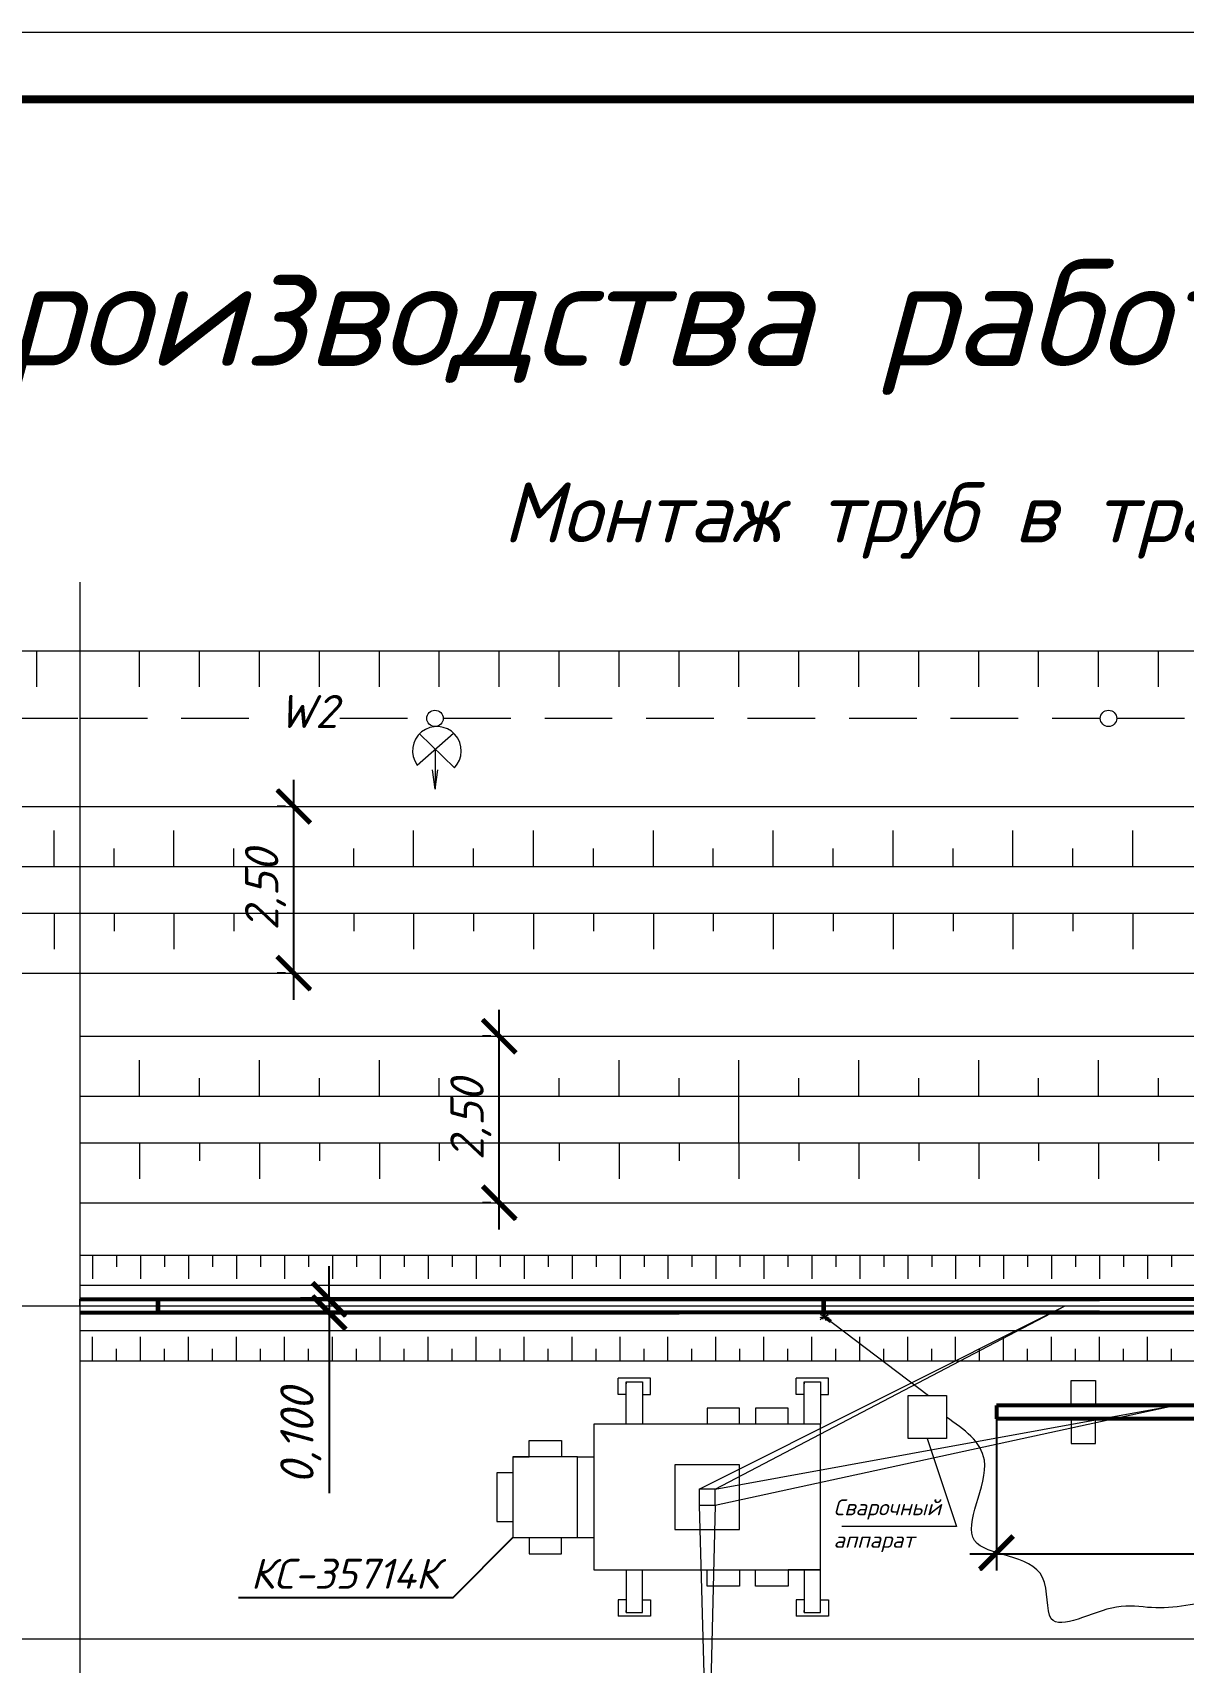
# Model space of a CAD drawing. Header units: millimetres. Extents: x 27137 to 30937, y -4667 to -569.
# Drawn here: x 28442.1 to 28528.5, y -691 to -568.7 of the extents above; entities that cross this region are included whole.
import ezdxf

# ---------------------------------------------------------------- set-up
doc = ezdxf.new("R2010")
doc.units = ezdxf.units.MM
doc.header["$LTSCALE"] = 0.4
doc.linetypes.add('осевая', pattern=[50.8, 31.75, -6.35, 6.35, -6.35])
doc.linetypes.add('штриховаяX2', pattern=[38.1, 25.4, -12.7])
doc.layers.add('здания', color=7, linetype='Continuous', lineweight=40)
doc.styles.add('Isocpeur', font='isocpeui.ttf', dxfattribs={"height": 2.5})
doc.styles.get("Standard").update_dxf_attribs({"font": 'isocpeui.ttf', "height": 2.5})
doc.dimstyles.new('06', dxfattribs={"dimtxt": 2.5, "dimasz": 2.5, "dimexe": 1.25, "dimexo": 0.625, "dimtad": 1, "dimdec": 0, "dimlfac": 200, "dimtxsty": 'Standard', "dimblk": 'OBLIQUE', "dimcen": 2.5, "dimdle": 2, "dimadec": 0, "dimazin": 0, "dimtfac": 1, "dimtdec": 0, "dimtmove": 0, "dimatfit": 3, "dimldrblk": 'OBLIQUE', "dimfxl": 1, "dimarcsym": 0})

# ---------------------------------------------------------------- blocks, each defined once
blk = doc.blocks.new('_Oblique')
at = {"color": 0, "linetype": 'ByBlock', "lineweight": -2}
blk.add_line((-0.5, -0.5), (0.5, 0.5), dxfattribs=at)
blk = doc.blocks.new('*D411')
at = {"color": 0, "lineweight": -2, "transparency": 16777216}
for p, q in [((28464.34, -663.79), (28464.34, -661.29)), ((28467.3, -663.79), (28463.09, -663.79)), ((28464.34, -663.79), (28464.34, -664.79)), ((28467.3, -664.79), (28463.09, -664.79)), ((28464.34, -664.79), (28464.34, -678.35))]:
    blk.add_line(p, q, dxfattribs=at)
at = {"layer": 'Defpoints', "color": 0, "transparency": 16777216}
for p in [(28467.93, -663.79), (28464.34, -664.79), (28467.93, -664.79)]:
    blk.add_point(p, dxfattribs=at)
at = {"color": 0, "lineweight": -2, "transparency": 16777216, "xscale": 2.5, "yscale": 2.5, "zscale": 2.5}
for p, rotation in [((28464.34, -663.79), 270), ((28464.34, -664.79), 90)]:
    blk.add_blockref('_Oblique', p, dxfattribs=dict(at, rotation=rotation))
at = {"color": 0, "lineweight": 15, "transparency": 16777216, "insert": (28462.21, -674.07), "char_height": 2.5, "attachment_point": 5, "rotation": 90, "style": 'Isocpeur'}
blk.add_mtext('0,100', dxfattribs=at)
blk = doc.blocks.new('*D442')
at = {"color": 0, "lineweight": -2, "transparency": 16777216}
for p, q in [((28514.45, -677.84), (28514.45, -684.15)), ((28574.45, -677.84), (28574.45, -684.15)), ((28512.45, -682.9), (28576.45, -682.9))]:
    blk.add_line(p, q, dxfattribs=at)
at = {"layer": 'Defpoints', "color": 0, "transparency": 16777216}
for p in [(28514.45, -677.22), (28574.45, -677.22), (28574.45, -682.9)]:
    blk.add_point(p, dxfattribs=at)
at = {"color": 0, "lineweight": -2, "transparency": 16777216, "xscale": 2.5, "yscale": 2.5, "zscale": 2.5, "rotation": 180}
blk.add_blockref('_Oblique', (28514.45, -682.9), dxfattribs=at)
at = {"color": 0, "lineweight": -2, "transparency": 16777216, "xscale": 2.5, "yscale": 2.5, "zscale": 2.5}
blk.add_blockref('_Oblique', (28574.45, -682.9), dxfattribs=at)
at = {"color": 0, "lineweight": 15, "transparency": 16777216, "insert": (28544.45, -680.77), "char_height": 2.5, "attachment_point": 5, "style": 'Isocpeur'}
blk.add_mtext('12,00', dxfattribs=at)
blk = doc.blocks.new('*D412')
at = {"color": 0, "lineweight": -2, "transparency": 16777216}
for p, q in [((28461.68, -641.29), (28461.68, -624.79)), ((28461.06, -626.79), (28460.43, -626.79)), ((28461.06, -639.29), (28460.43, -639.29))]:
    blk.add_line(p, q, dxfattribs=at)
at = {"layer": 'Defpoints', "color": 0, "transparency": 16777216}
for p in [(28461.68, -626.79), (28461.68, -626.79), (28461.68, -639.29)]:
    blk.add_point(p, dxfattribs=at)
at = {"color": 0, "lineweight": -2, "transparency": 16777216, "xscale": 2.5, "yscale": 2.5, "zscale": 2.5}
for p, rotation in [((28461.68, -626.79), 90), ((28461.68, -639.29), 270)]:
    blk.add_blockref('_Oblique', p, dxfattribs=dict(at, rotation=rotation))
at = {"color": 0, "lineweight": 15, "transparency": 16777216, "insert": (28459.56, -633.04), "char_height": 2.5, "attachment_point": 5, "rotation": 90, "style": 'Isocpeur'}
blk.add_mtext('2,50', dxfattribs=at)
blk = doc.blocks.new('*D416')
at = {"color": 0, "lineweight": -2, "transparency": 16777216}
for p, q in [((28477.11, -658.54), (28477.11, -642.04)), ((28476.48, -644.04), (28475.86, -644.04)), ((28476.48, -656.54), (28475.86, -656.54))]:
    blk.add_line(p, q, dxfattribs=at)
at = {"layer": 'Defpoints', "color": 0, "transparency": 16777216}
for p in [(28477.11, -644.04), (28477.11, -644.04), (28477.11, -656.54)]:
    blk.add_point(p, dxfattribs=at)
at = {"color": 0, "lineweight": -2, "transparency": 16777216, "xscale": 2.5, "yscale": 2.5, "zscale": 2.5}
for p, rotation in [((28477.11, -644.04), 90), ((28477.11, -656.54), 270)]:
    blk.add_blockref('_Oblique', p, dxfattribs=dict(at, rotation=rotation))
at = {"color": 0, "lineweight": 15, "transparency": 16777216, "insert": (28474.98, -650.29), "char_height": 2.5, "attachment_point": 5, "rotation": 90, "style": 'Isocpeur'}
blk.add_mtext('2,50', dxfattribs=at)
blk = doc.blocks.new('_ArchTick')
at = {"color": 0, "linetype": 'ByBlock', "const_width": 0.15}
blk.add_lwpolyline([(-0.5, -0.5), (0.5, 0.5)], dxfattribs=at)

msp = doc.modelspace()

# ---------------------------------------------------------------- linework, layer by layer
at = {"lineweight": 15, "ltscale": 0.5}
for p, q in [((28445.6084, -609.9277), (28445.6084, -701.2326)), ((28470.9457, -623.6736), (28473.6798, -621.2749)), ((28473.7371, -623.8812), (28471.1198, -621.3312)), ((28472.3024, -622.4833), (28472.3024, -625.4943)), ((28472.3024, -625.4943), (28472.1082, -624.0244)), ((28472.3024, -625.4943), (28472.4938, -624.028)), ((28209.5879, -626.7868), (28579.3213, -626.7868)), ((28182.6826, -631.2868), (28579.3213, -631.2868)), ((28182.6826, -634.7868), (28579.3213, -634.7868)), ((28328.5371, -639.2868), (28579.3213, -639.2868)), ((28445.6084, -644.0368), (28458.1514, -644.0368)), ((28445.6084, -644.0368), (28477.0137, -644.0368)), ((28477.0137, -644.0368), (28579.3213, -644.0368)), ((28445.6084, -648.5368), (28579.3213, -648.5368)), ((28495.1084, -652.0368), (28495.1084, -648.5368)), ((28445.6084, -652.0368), (28579.3213, -652.0368)), ((28445.6084, -656.5368), (28579.3213, -656.5368)), ((28445.6084, -656.5368), (28453.1931, -656.5368)), ((28445.6084, -656.5368), (28499.6084, -656.5368)), ((28445.6084, -660.4591), (28579.3213, -660.4591)), ((28445.6084, -662.7291), (28579.3213, -662.7291)), ((28445.6084, -664.2868), (28445.6084, -663.7868)), ((28445.6084, -663.7868), (28462.7565, -663.7868)), ((28445.6084, -664.0868), (28445.6084, -663.8868)), ((28445.6084, -664.2868), (28445.6084, -664.0868)), ((28445.6084, -664.2868), (28445.6084, -664.7868)), ((28501.1991, -664.9388), (28501.8607, -665.1726)), ((28501.2093, -665.3149), (28501.7386, -664.7863)), ((28501.21, -665.146), (28501.8402, -664.9508)), ((28501.362, -664.8371), (28501.6368, -665.3759)), ((28501.4054, -665.2656), (28501.553, -664.8154)), ((28501.4769, -665.0476), (28509.3284, -671.003)), ((28445.6084, -666.1291), (28579.3213, -666.1291)), ((28445.6084, -668.3991), (28579.3213, -668.3991)), ((28514.4493, -673.9628), (28514.4493, -674.9628)), ((28514.4493, -676.2166), (28514.4493, -677.2166)), ((28178.1826, -689.2868), (28713.0342, -689.2868))]:
    msp.add_line(p, q, dxfattribs=at)
at = {"lineweight": 15}
for p, q in [((28178.1826, -615.0909), (28713.0342, -615.0909)), ((28442.3955, -617.7909), (28442.3955, -615.0909)), ((28450.1084, -617.7909), (28450.1084, -615.0909)), ((28454.6084, -617.7909), (28454.6084, -615.0909)), ((28459.1084, -617.7909), (28459.1084, -615.0909)), ((28463.6084, -617.7909), (28463.6084, -615.0909)), ((28468.1084, -617.7909), (28468.1084, -615.0909)), ((28472.6084, -617.7909), (28472.6084, -615.0909)), ((28477.1084, -617.7909), (28477.1084, -615.0909)), ((28481.6084, -617.7909), (28481.6084, -615.0909)), ((28481.6084, -617.7909), (28481.6084, -615.0909)), ((28481.6084, -617.7909), (28481.6084, -615.0909)), ((28486.1084, -617.7909), (28486.1084, -615.0909)), ((28486.1084, -617.7909), (28486.1084, -615.0909)), ((28490.6084, -617.7909), (28490.6084, -615.0909)), ((28495.1084, -617.7909), (28495.1084, -615.0909)), ((28499.6084, -617.7909), (28499.6084, -615.0909)), ((28504.1084, -617.7909), (28504.1084, -615.0909)), ((28508.6084, -617.7909), (28508.6084, -615.0909)), ((28513.1084, -617.7909), (28513.1084, -615.0909)), ((28517.6084, -617.7909), (28517.6084, -615.0909)), ((28517.6084, -617.7909), (28517.6084, -615.0909)), ((28522.1084, -617.7909), (28522.1084, -615.0909)), ((28526.6084, -617.7909), (28526.6084, -615.0909)), ((28443.6826, -631.2868), (28443.6826, -628.5868)), ((28443.6826, -631.2868), (28443.6826, -628.5868)), ((28443.6826, -631.2868), (28443.6826, -628.5868)), ((28443.6826, -631.2868), (28443.6826, -628.5868)), ((28452.6826, -631.2868), (28452.6826, -628.5868)), ((28452.6826, -631.2868), (28452.6826, -628.5868)), ((28452.6826, -631.2868), (28452.6826, -628.5868)), ((28452.6826, -631.2868), (28452.6826, -628.5868)), ((28461.6826, -631.2868), (28461.6826, -628.5868)), ((28461.6826, -631.2868), (28461.6826, -628.5868)), ((28461.6826, -631.2868), (28461.6826, -628.5868)), ((28461.6826, -631.2868), (28461.6826, -628.5868)), ((28461.6826, -631.2868), (28461.6826, -628.5868)), ((28461.6826, -631.2868), (28461.6826, -628.5868)), ((28470.6826, -631.2868), (28470.6826, -628.5868)), ((28470.6826, -631.2868), (28470.6826, -628.5868)), ((28470.6826, -631.2868), (28470.6826, -628.5868)), ((28470.6826, -631.2868), (28470.6826, -628.5868)), ((28479.6826, -631.2868), (28479.6826, -628.5868)), ((28479.6826, -631.2868), (28479.6826, -628.5868)), ((28479.6826, -631.2868), (28479.6826, -628.5868)), ((28479.6826, -631.2868), (28479.6826, -628.5868)), ((28479.6826, -631.2868), (28479.6826, -628.5868)), ((28479.6826, -631.2868), (28479.6826, -628.5868)), ((28488.6826, -631.2868), (28488.6826, -628.5868)), ((28488.6826, -631.2868), (28488.6826, -628.5868)), ((28488.6826, -631.2868), (28488.6826, -628.5868)), ((28488.6826, -631.2868), (28488.6826, -628.5868)), ((28497.6826, -631.2868), (28497.6826, -628.5868)), ((28497.6826, -631.2868), (28497.6826, -628.5868)), ((28497.6826, -631.2868), (28497.6826, -628.5868)), ((28497.6826, -631.2868), (28497.6826, -628.5868)), ((28497.6826, -631.2868), (28497.6826, -628.5868)), ((28497.6826, -631.2868), (28497.6826, -628.5868)), ((28506.6826, -631.2868), (28506.6826, -628.5868)), ((28506.6826, -631.2868), (28506.6826, -628.5868)), ((28506.6826, -631.2868), (28506.6826, -628.5868)), ((28506.6826, -631.2868), (28506.6826, -628.5868)), ((28515.6826, -631.2868), (28515.6826, -628.5868)), ((28515.6826, -631.2868), (28515.6826, -628.5868)), ((28515.6826, -631.2868), (28515.6826, -628.5868)), ((28515.6826, -631.2868), (28515.6826, -628.5868)), ((28515.6826, -631.2868), (28515.6826, -628.5868)), ((28515.6826, -631.2868), (28515.6826, -628.5868)), ((28524.6826, -631.2868), (28524.6826, -628.5868)), ((28524.6826, -631.2868), (28524.6826, -628.5868)), ((28524.6826, -631.2868), (28524.6826, -628.5868)), ((28524.6826, -631.2868), (28524.6826, -628.5868)), ((28448.1826, -631.2868), (28448.1826, -629.9368)), ((28457.1826, -631.2868), (28457.1826, -629.9368)), ((28466.1826, -631.2868), (28466.1826, -629.9368)), ((28466.1826, -631.2868), (28466.1826, -629.9368)), ((28475.1826, -631.2868), (28475.1826, -629.9368)), ((28484.1826, -631.2868), (28484.1826, -629.9368)), ((28484.1826, -631.2868), (28484.1826, -629.9368)), ((28493.1826, -631.2868), (28493.1826, -629.9368)), ((28502.1826, -631.2868), (28502.1826, -629.9368)), ((28502.1826, -631.2868), (28502.1826, -629.9368)), ((28511.1826, -631.2868), (28511.1826, -629.9368)), ((28520.1826, -631.2868), (28520.1826, -629.9368)), ((28520.1826, -631.2868), (28520.1826, -629.9368)), ((28443.6826, -634.7868), (28443.6826, -637.4868)), ((28443.6826, -634.7868), (28443.6826, -637.4868)), ((28443.6826, -634.7868), (28443.6826, -637.4868)), ((28443.6826, -634.7868), (28443.6826, -637.4868)), ((28443.6826, -634.7868), (28443.6826, -637.4868)), ((28443.6826, -634.7868), (28443.6826, -637.4868)), ((28443.6826, -634.7868), (28443.6826, -637.4868)), ((28448.1826, -634.7868), (28448.1826, -636.1368)), ((28452.6826, -634.7868), (28452.6826, -637.4868)), ((28452.6826, -634.7868), (28452.6826, -637.4868)), ((28452.6826, -634.7868), (28452.6826, -637.4868)), ((28457.1826, -634.7868), (28457.1826, -636.1368)), ((28461.6826, -634.7868), (28461.6826, -637.4868)), ((28461.6826, -634.7868), (28461.6826, -637.4868)), ((28461.6826, -634.7868), (28461.6826, -637.4868)), ((28461.6826, -634.7868), (28461.6826, -637.4868)), ((28461.6826, -634.7868), (28461.6826, -637.4868)), ((28461.6826, -634.7868), (28461.6826, -637.4868)), ((28461.6826, -634.7868), (28461.6826, -637.4868)), ((28461.6826, -634.7868), (28461.6826, -637.4868)), ((28466.1826, -634.7868), (28466.1826, -636.1368)), ((28466.1826, -634.7868), (28466.1826, -636.1368)), ((28470.6826, -634.7868), (28470.6826, -637.4868)), ((28470.6826, -634.7868), (28470.6826, -637.4868)), ((28470.6826, -634.7868), (28470.6826, -637.4868)), ((28475.1826, -634.7868), (28475.1826, -636.1368)), ((28479.6826, -634.7868), (28479.6826, -637.4868)), ((28479.6826, -634.7868), (28479.6826, -637.4868)), ((28479.6826, -634.7868), (28479.6826, -637.4868)), ((28479.6826, -634.7868), (28479.6826, -637.4868)), ((28479.6826, -634.7868), (28479.6826, -637.4868)), ((28479.6826, -634.7868), (28479.6826, -637.4868)), ((28479.6826, -634.7868), (28479.6826, -637.4868)), ((28479.6826, -634.7868), (28479.6826, -637.4868)), ((28484.1826, -634.7868), (28484.1826, -636.1368)), ((28484.1826, -634.7868), (28484.1826, -636.1368)), ((28488.6826, -634.7868), (28488.6826, -637.4868)), ((28488.6826, -634.7868), (28488.6826, -637.4868)), ((28488.6826, -634.7868), (28488.6826, -637.4868)), ((28493.1826, -634.7868), (28493.1826, -636.1368)), ((28497.6826, -634.7868), (28497.6826, -637.4868)), ((28497.6826, -634.7868), (28497.6826, -637.4868)), ((28497.6826, -634.7868), (28497.6826, -637.4868)), ((28497.6826, -634.7868), (28497.6826, -637.4868)), ((28497.6826, -634.7868), (28497.6826, -637.4868)), ((28497.6826, -634.7868), (28497.6826, -637.4868)), ((28497.6826, -634.7868), (28497.6826, -637.4868)), ((28497.6826, -634.7868), (28497.6826, -637.4868)), ((28502.1826, -634.7868), (28502.1826, -636.1368)), ((28502.1826, -634.7868), (28502.1826, -636.1368)), ((28506.6826, -634.7868), (28506.6826, -637.4868)), ((28506.6826, -634.7868), (28506.6826, -637.4868)), ((28506.6826, -634.7868), (28506.6826, -637.4868)), ((28511.1826, -634.7868), (28511.1826, -636.1368)), ((28515.6826, -634.7868), (28515.6826, -637.4868)), ((28515.6826, -634.7868), (28515.6826, -637.4868)), ((28515.6826, -634.7868), (28515.6826, -637.4868)), ((28515.6826, -634.7868), (28515.6826, -637.4868)), ((28515.6826, -634.7868), (28515.6826, -637.4868)), ((28515.6826, -634.7868), (28515.6826, -637.4868)), ((28515.6826, -634.7868), (28515.6826, -637.4868)), ((28515.6826, -634.7868), (28515.6826, -637.4868)), ((28520.1826, -634.7868), (28520.1826, -636.1368)), ((28520.1826, -634.7868), (28520.1826, -636.1368)), ((28524.6826, -634.7868), (28524.6826, -637.4868)), ((28524.6826, -634.7868), (28524.6826, -637.4868)), ((28524.6826, -634.7868), (28524.6826, -637.4868)), ((28450.1084, -648.5368), (28450.1084, -645.8368)), ((28450.1084, -648.5368), (28450.1084, -645.8368)), ((28450.1084, -648.5368), (28450.1084, -645.8368)), ((28450.1084, -648.5368), (28450.1084, -645.8368)), ((28459.1084, -648.5368), (28459.1084, -645.8368)), ((28459.1084, -648.5368), (28459.1084, -645.8368)), ((28468.1084, -648.5368), (28468.1084, -645.8368)), ((28468.1084, -648.5368), (28468.1084, -645.8368)), ((28468.1084, -648.5368), (28468.1084, -645.8368)), ((28477.1084, -648.5368), (28477.1084, -645.8368)), ((28477.1084, -648.5368), (28477.1084, -645.8368)), ((28477.1084, -648.5368), (28477.1084, -645.8368)), ((28477.1084, -648.5368), (28477.1084, -645.8368)), ((28477.1084, -648.5368), (28477.1084, -645.8368)), ((28486.1084, -648.5368), (28486.1084, -645.8368)), ((28486.1084, -648.5368), (28486.1084, -645.8368)), ((28495.1084, -648.5368), (28495.1084, -645.8368)), ((28495.1084, -648.5368), (28495.1084, -645.8368)), ((28495.1084, -648.5368), (28495.1084, -645.8368)), ((28495.1084, -648.5368), (28495.1084, -645.8368)), ((28495.1084, -648.5368), (28495.1084, -645.8368)), ((28495.1084, -648.5368), (28495.1084, -645.8368)), ((28495.1084, -648.5368), (28495.1084, -645.8368)), ((28495.1084, -648.5368), (28495.1084, -645.8368)), ((28504.1084, -648.5368), (28504.1084, -645.8368)), ((28504.1084, -648.5368), (28504.1084, -645.8368)), ((28513.1084, -648.5368), (28513.1084, -645.8368)), ((28513.1084, -648.5368), (28513.1084, -645.8368)), ((28513.1084, -648.5368), (28513.1084, -645.8368)), ((28513.1084, -648.5368), (28513.1084, -645.8368)), ((28513.1084, -648.5368), (28513.1084, -645.8368)), ((28513.1084, -648.5368), (28513.1084, -645.8368)), ((28513.1084, -648.5368), (28513.1084, -645.8368)), ((28513.1084, -648.5368), (28513.1084, -645.8368)), ((28522.1084, -648.5368), (28522.1084, -645.8368)), ((28522.1084, -648.5368), (28522.1084, -645.8368)), ((28454.6084, -648.5368), (28454.6084, -647.1868)), ((28463.6084, -648.5368), (28463.6084, -647.1868)), ((28472.6084, -648.5368), (28472.6084, -647.1868)), ((28481.6084, -648.5368), (28481.6084, -647.1868)), ((28490.6084, -648.5368), (28490.6084, -647.1868)), ((28499.6084, -648.5368), (28499.6084, -647.1868)), ((28508.6084, -648.5368), (28508.6084, -647.1868)), ((28517.6084, -648.5368), (28517.6084, -647.1868)), ((28526.6084, -648.5368), (28526.6084, -647.1868)), ((28450.1084, -652.0368), (28450.1084, -653.9368)), ((28450.1084, -652.0368), (28450.1084, -654.7368)), ((28450.1084, -652.0368), (28450.1084, -654.7368)), ((28450.1084, -652.0368), (28450.1084, -654.7368)), ((28450.1084, -652.0368), (28450.1084, -654.7368)), ((28454.6084, -652.0368), (28454.6084, -653.3868)), ((28459.1084, -652.0368), (28459.1084, -654.7368)), ((28459.1084, -652.0368), (28459.1084, -654.7368)), ((28463.6084, -652.0368), (28463.6084, -653.3868)), ((28468.1084, -652.0368), (28468.1084, -654.7368)), ((28468.1084, -652.0368), (28468.1084, -654.7368)), ((28468.1084, -652.0368), (28468.1084, -654.7368)), ((28472.6084, -652.0368), (28472.6084, -653.3868)), ((28477.1084, -652.0368), (28477.1084, -654.7368)), ((28477.1084, -652.0368), (28477.1084, -654.7368)), ((28477.1084, -652.0368), (28477.1084, -654.7368)), ((28477.1084, -652.0368), (28477.1084, -654.7368)), ((28477.1084, -652.0368), (28477.1084, -654.7368)), ((28481.6084, -652.0368), (28481.6084, -653.3868)), ((28486.1084, -652.0368), (28486.1084, -654.7368)), ((28486.1084, -652.0368), (28486.1084, -654.7368)), ((28490.6084, -652.0368), (28490.6084, -653.3868)), ((28495.1084, -652.0368), (28495.1084, -654.7368)), ((28495.1084, -652.0368), (28495.1084, -654.7368)), ((28495.1084, -652.0368), (28495.1084, -654.7368)), ((28495.1084, -652.0368), (28495.1084, -654.7368)), ((28495.1084, -652.0368), (28495.1084, -654.7368)), ((28495.1084, -652.0368), (28495.1084, -654.7368)), ((28495.1084, -652.0368), (28495.1084, -654.7368)), ((28495.1084, -652.0368), (28495.1084, -654.7368)), ((28499.6084, -652.0368), (28499.6084, -653.3868)), ((28504.1084, -652.0368), (28504.1084, -654.7368)), ((28504.1084, -652.0368), (28504.1084, -654.7368)), ((28508.6084, -652.0368), (28508.6084, -653.3868)), ((28513.1084, -652.0368), (28513.1084, -654.7368)), ((28513.1084, -652.0368), (28513.1084, -654.7368)), ((28513.1084, -652.0368), (28513.1084, -654.7368)), ((28513.1084, -652.0368), (28513.1084, -654.7368)), ((28513.1084, -652.0368), (28513.1084, -654.7368)), ((28513.1084, -652.0368), (28513.1084, -654.7368)), ((28513.1084, -652.0368), (28513.1084, -654.7368)), ((28513.1084, -652.0368), (28513.1084, -654.7368)), ((28517.6084, -652.0368), (28517.6084, -653.3868)), ((28517.6084, -652.0368), (28517.6084, -653.3868)), ((28522.1084, -652.0368), (28522.1084, -654.7368)), ((28522.1084, -652.0368), (28522.1084, -654.7368)), ((28526.6084, -652.0368), (28526.6084, -653.3868)), ((28446.5781, -660.4591), (28446.5781, -662.2591)), ((28448.3781, -660.4591), (28448.3781, -661.3591)), ((28450.1781, -660.4591), (28450.1781, -662.2591)), ((28451.9781, -660.4591), (28451.9781, -661.3591)), ((28451.9781, -660.4591), (28451.9781, -661.3591)), ((28453.7781, -660.4591), (28453.7781, -662.2591)), ((28453.7781, -660.4591), (28453.7781, -662.2591)), ((28453.7781, -660.4591), (28453.7781, -662.2591)), ((28455.5781, -660.4591), (28455.5781, -661.3591)), ((28455.5781, -660.4591), (28455.5781, -661.3591)), ((28457.3781, -660.4591), (28457.3781, -662.2591)), ((28457.3781, -660.4591), (28457.3781, -662.2591)), ((28457.3781, -660.4591), (28457.3781, -662.2591)), ((28459.1781, -660.4591), (28459.1781, -661.3591)), ((28459.1781, -660.4591), (28459.1781, -661.3591)), ((28460.9781, -660.4591), (28460.9781, -662.2591)), ((28460.9781, -660.4591), (28460.9781, -662.2591)), ((28460.9781, -660.4591), (28460.9781, -662.2591)), ((28462.7781, -660.4591), (28462.7781, -661.3591)), ((28462.7781, -660.4591), (28462.7781, -661.3591)), ((28464.5781, -660.4591), (28464.5781, -662.2591)), ((28464.5781, -660.4591), (28464.5781, -662.2591)), ((28464.5781, -660.4591), (28464.5781, -662.2591)), ((28466.3781, -660.4591), (28466.3781, -661.3591)), ((28466.3781, -660.4591), (28466.3781, -661.3591)), ((28468.1781, -660.4591), (28468.1781, -662.2591)), ((28468.1781, -660.4591), (28468.1781, -662.2591)), ((28468.1781, -660.4591), (28468.1781, -662.2591)), ((28469.9781, -660.4591), (28469.9781, -661.3591)), ((28469.9781, -660.4591), (28469.9781, -661.3591)), ((28471.7781, -660.4591), (28471.7781, -662.2591)), ((28471.7781, -660.4591), (28471.7781, -662.2591)), ((28471.7781, -660.4591), (28471.7781, -662.2591)), ((28473.5781, -660.4591), (28473.5781, -661.3591)), ((28473.5781, -660.4591), (28473.5781, -661.3591)), ((28475.3781, -660.4591), (28475.3781, -662.2591)), ((28475.3781, -660.4591), (28475.3781, -662.2591)), ((28475.3781, -660.4591), (28475.3781, -662.2591)), ((28477.1781, -660.4591), (28477.1781, -661.3591)), ((28477.1781, -660.4591), (28477.1781, -661.3591)), ((28478.9781, -660.4591), (28478.9781, -662.2591)), ((28478.9781, -660.4591), (28478.9781, -662.2591)), ((28478.9781, -660.4591), (28478.9781, -662.2591)), ((28480.7781, -660.4591), (28480.7781, -661.3591)), ((28480.7781, -660.4591), (28480.7781, -661.3591)), ((28482.5781, -660.4591), (28482.5781, -662.2591)), ((28482.5781, -660.4591), (28482.5781, -662.2591)), ((28482.5781, -660.4591), (28482.5781, -662.2591)), ((28484.3781, -660.4591), (28484.3781, -661.3591)), ((28484.3781, -660.4591), (28484.3781, -661.3591)), ((28486.1781, -660.4591), (28486.1781, -662.2591)), ((28486.1781, -660.4591), (28486.1781, -662.2591)), ((28486.1781, -660.4591), (28486.1781, -662.2591)), ((28486.1781, -660.4591), (28486.1781, -662.2591)), ((28486.1781, -660.4591), (28486.1781, -662.2591)), ((28486.1781, -660.4591), (28486.1781, -662.2591)), ((28486.1781, -660.4591), (28486.1781, -662.2591)), ((28486.1781, -660.4591), (28486.1781, -662.2591)), ((28486.1781, -660.4591), (28486.1781, -662.2591)), ((28486.1781, -660.4591), (28486.1781, -662.2591)), ((28486.1781, -660.4591), (28486.1781, -662.2591)), ((28486.1781, -660.4591), (28486.1781, -662.2591)), ((28487.9781, -660.4591), (28487.9781, -661.3591)), ((28487.9781, -660.4591), (28487.9781, -661.3591)), ((28489.7781, -660.4591), (28489.7781, -662.2591)), ((28489.7781, -660.4591), (28489.7781, -662.2591)), ((28489.7781, -660.4591), (28489.7781, -662.2591)), ((28489.7781, -660.4591), (28489.7781, -662.2591)), ((28489.7781, -660.4591), (28489.7781, -662.2591)), ((28489.7781, -660.4591), (28489.7781, -662.2591)), ((28489.7781, -660.4591), (28489.7781, -662.2591)), ((28489.7781, -660.4591), (28489.7781, -662.2591)), ((28489.7781, -660.4591), (28489.7781, -662.2591)), ((28491.5781, -660.4591), (28491.5781, -661.3591)), ((28491.5781, -660.4591), (28491.5781, -661.3591)), ((28493.3781, -660.4591), (28493.3781, -662.2591)), ((28493.3781, -660.4591), (28493.3781, -662.2591)), ((28493.3781, -660.4591), (28493.3781, -662.2591)), ((28493.3781, -660.4591), (28493.3781, -662.2591)), ((28493.3781, -660.4591), (28493.3781, -662.2591)), ((28493.3781, -660.4591), (28493.3781, -662.2591)), ((28493.3781, -660.4591), (28493.3781, -662.2591)), ((28493.3781, -660.4591), (28493.3781, -662.2591)), ((28493.3781, -660.4591), (28493.3781, -662.2591)), ((28495.1781, -660.4591), (28495.1781, -661.3591)), ((28495.1781, -660.4591), (28495.1781, -661.3591)), ((28496.9781, -660.4591), (28496.9781, -662.2591)), ((28496.9781, -660.4591), (28496.9781, -662.2591)), ((28496.9781, -660.4591), (28496.9781, -662.2591)), ((28496.9781, -660.4591), (28496.9781, -662.2591)), ((28496.9781, -660.4591), (28496.9781, -662.2591)), ((28496.9781, -660.4591), (28496.9781, -662.2591)), ((28496.9781, -660.4591), (28496.9781, -662.2591)), ((28496.9781, -660.4591), (28496.9781, -662.2591)), ((28496.9781, -660.4591), (28496.9781, -662.2591)), ((28498.7781, -660.4591), (28498.7781, -661.3591)), ((28498.7781, -660.4591), (28498.7781, -661.3591)), ((28500.5781, -660.4591), (28500.5781, -662.2591)), ((28500.5781, -660.4591), (28500.5781, -662.2591)), ((28500.5781, -660.4591), (28500.5781, -662.2591)), ((28500.5781, -660.4591), (28500.5781, -662.2591)), ((28500.5781, -660.4591), (28500.5781, -662.2591)), ((28500.5781, -660.4591), (28500.5781, -662.2591)), ((28500.5781, -660.4591), (28500.5781, -662.2591)), ((28500.5781, -660.4591), (28500.5781, -662.2591)), ((28500.5781, -660.4591), (28500.5781, -662.2591)), ((28502.3781, -660.4591), (28502.3781, -661.3591)), ((28502.3781, -660.4591), (28502.3781, -661.3591)), ((28504.1781, -660.4591), (28504.1781, -662.2591)), ((28504.1781, -660.4591), (28504.1781, -662.2591)), ((28504.1781, -660.4591), (28504.1781, -662.2591)), ((28504.1781, -660.4591), (28504.1781, -662.2591)), ((28504.1781, -660.4591), (28504.1781, -662.2591)), ((28504.1781, -660.4591), (28504.1781, -662.2591)), ((28504.1781, -660.4591), (28504.1781, -662.2591)), ((28504.1781, -660.4591), (28504.1781, -662.2591)), ((28504.1781, -660.4591), (28504.1781, -662.2591)), ((28505.9781, -660.4591), (28505.9781, -661.3591)), ((28505.9781, -660.4591), (28505.9781, -661.3591)), ((28507.7781, -660.4591), (28507.7781, -662.2591)), ((28507.7781, -660.4591), (28507.7781, -662.2591)), ((28507.7781, -660.4591), (28507.7781, -662.2591)), ((28507.7781, -660.4591), (28507.7781, -662.2591)), ((28507.7781, -660.4591), (28507.7781, -662.2591)), ((28507.7781, -660.4591), (28507.7781, -662.2591)), ((28507.7781, -660.4591), (28507.7781, -662.2591)), ((28507.7781, -660.4591), (28507.7781, -662.2591)), ((28507.7781, -660.4591), (28507.7781, -662.2591)), ((28507.7781, -660.4591), (28507.7781, -662.2591)), ((28507.7781, -660.4591), (28507.7781, -662.2591)), ((28507.7781, -660.4591), (28507.7781, -662.2591)), ((28509.5781, -660.4591), (28509.5781, -661.3591)), ((28509.5781, -660.4591), (28509.5781, -661.3591)), ((28509.5781, -660.4591), (28509.5781, -661.3591)), ((28509.5781, -660.4591), (28509.5781, -661.3591)), ((28511.3781, -660.4591), (28511.3781, -662.2591)), ((28511.3781, -660.4591), (28511.3781, -662.2591)), ((28511.3781, -660.4591), (28511.3781, -662.2591)), ((28511.3781, -660.4591), (28511.3781, -662.2591)), ((28511.3781, -660.4591), (28511.3781, -662.2591)), ((28511.3781, -660.4591), (28511.3781, -662.2591)), ((28511.3781, -660.4591), (28511.3781, -662.2591)), ((28511.3781, -660.4591), (28511.3781, -662.2591)), ((28511.3781, -660.4591), (28511.3781, -662.2591)), ((28513.1781, -660.4591), (28513.1781, -661.3591)), ((28513.1781, -660.4591), (28513.1781, -661.3591)), ((28514.9781, -660.4591), (28514.9781, -662.2591)), ((28514.9781, -660.4591), (28514.9781, -662.2591)), ((28514.9781, -660.4591), (28514.9781, -662.2591)), ((28514.9781, -660.4591), (28514.9781, -662.2591)), ((28514.9781, -660.4591), (28514.9781, -662.2591)), ((28514.9781, -660.4591), (28514.9781, -662.2591)), ((28516.7781, -660.4591), (28516.7781, -661.3591)), ((28516.7781, -660.4591), (28516.7781, -661.3591)), ((28518.5781, -660.4591), (28518.5781, -662.2591)), ((28518.5781, -660.4591), (28518.5781, -662.2591)), ((28518.5781, -660.4591), (28518.5781, -662.2591)), ((28518.5781, -660.4591), (28518.5781, -662.2591)), ((28518.5781, -660.4591), (28518.5781, -662.2591)), ((28518.5781, -660.4591), (28518.5781, -662.2591)), ((28520.3781, -660.4591), (28520.3781, -661.3591)), ((28520.3781, -660.4591), (28520.3781, -661.3591)), ((28522.1781, -660.4591), (28522.1781, -662.2591)), ((28522.1781, -660.4591), (28522.1781, -662.2591)), ((28522.1781, -660.4591), (28522.1781, -662.2591)), ((28523.9781, -660.4591), (28523.9781, -661.3591)), ((28523.9781, -660.4591), (28523.9781, -661.3591)), ((28525.7781, -660.4591), (28525.7781, -662.2591)), ((28525.7781, -660.4591), (28525.7781, -662.2591)), ((28525.7781, -660.4591), (28525.7781, -662.2591)), ((28527.5781, -660.4591), (28527.5781, -661.3591)), ((28527.5781, -660.4591), (28527.5781, -661.3591)), ((28492.1077, -678.0341), (28519.5975, -664.2868)), ((28493.3229, -678.0341), (28519.5975, -664.2868)), ((28446.5781, -668.3991), (28446.5781, -666.5991)), ((28450.1781, -668.3991), (28450.1781, -666.5991)), ((28453.7781, -668.3991), (28453.7781, -666.5991)), ((28453.7781, -668.3991), (28453.7781, -666.5991)), ((28453.7781, -668.3991), (28453.7781, -666.5991)), ((28457.3781, -668.3991), (28457.3781, -666.5991)), ((28457.3781, -668.3991), (28457.3781, -666.5991)), ((28457.3781, -668.3991), (28457.3781, -666.5991)), ((28460.9781, -668.3991), (28460.9781, -666.5991)), ((28460.9781, -668.3991), (28460.9781, -666.5991)), ((28460.9781, -668.3991), (28460.9781, -666.5991)), ((28464.5781, -668.3991), (28464.5781, -666.5991)), ((28464.5781, -668.3991), (28464.5781, -666.5991)), ((28464.5781, -668.3991), (28464.5781, -666.5991)), ((28468.1781, -668.3991), (28468.1781, -666.5991)), ((28468.1781, -668.3991), (28468.1781, -666.5991)), ((28468.1781, -668.3991), (28468.1781, -666.5991)), ((28471.7781, -668.3991), (28471.7781, -666.5991)), ((28471.7781, -668.3991), (28471.7781, -666.5991)), ((28471.7781, -668.3991), (28471.7781, -666.5991)), ((28475.3781, -668.3991), (28475.3781, -666.5991)), ((28475.3781, -668.3991), (28475.3781, -666.5991)), ((28475.3781, -668.3991), (28475.3781, -666.5991)), ((28478.9781, -668.3991), (28478.9781, -666.5991)), ((28478.9781, -668.3991), (28478.9781, -666.5991)), ((28478.9781, -668.3991), (28478.9781, -666.5991)), ((28482.5781, -668.3991), (28482.5781, -666.5991)), ((28482.5781, -668.3991), (28482.5781, -666.5991)), ((28482.5781, -668.3991), (28482.5781, -666.5991)), ((28486.1781, -668.3991), (28486.1781, -666.5991)), ((28486.1781, -668.3991), (28486.1781, -666.5991)), ((28486.1781, -668.3991), (28486.1781, -666.5991)), ((28486.1781, -668.3991), (28486.1781, -666.5991)), ((28486.1781, -668.3991), (28486.1781, -666.5991)), ((28486.1781, -668.3991), (28486.1781, -666.5991)), ((28486.1781, -668.3991), (28486.1781, -666.5991)), ((28486.1781, -668.3991), (28486.1781, -666.5991)), ((28486.1781, -668.3991), (28486.1781, -666.5991)), ((28486.1781, -668.3991), (28486.1781, -666.5991)), ((28486.1781, -668.3991), (28486.1781, -666.5991)), ((28486.1781, -668.3991), (28486.1781, -666.5991)), ((28489.7781, -668.3991), (28489.7781, -666.5991)), ((28489.7781, -668.3991), (28489.7781, -666.5991)), ((28489.7781, -668.3991), (28489.7781, -666.5991)), ((28489.7781, -668.3991), (28489.7781, -666.5991)), ((28489.7781, -668.3991), (28489.7781, -666.5991)), ((28489.7781, -668.3991), (28489.7781, -666.5991)), ((28489.7781, -668.3991), (28489.7781, -666.5991)), ((28489.7781, -668.3991), (28489.7781, -666.5991)), ((28489.7781, -668.3991), (28489.7781, -666.5991)), ((28493.3781, -668.3991), (28493.3781, -666.5991)), ((28493.3781, -668.3991), (28493.3781, -666.5991)), ((28493.3781, -668.3991), (28493.3781, -666.5991)), ((28493.3781, -668.3991), (28493.3781, -666.5991)), ((28493.3781, -668.3991), (28493.3781, -666.5991)), ((28493.3781, -668.3991), (28493.3781, -666.5991)), ((28493.3781, -668.3991), (28493.3781, -666.5991)), ((28493.3781, -668.3991), (28493.3781, -666.5991)), ((28493.3781, -668.3991), (28493.3781, -666.5991)), ((28496.9781, -668.3991), (28496.9781, -666.5991)), ((28496.9781, -668.3991), (28496.9781, -666.5991)), ((28496.9781, -668.3991), (28496.9781, -666.5991)), ((28496.9781, -668.3991), (28496.9781, -666.5991)), ((28496.9781, -668.3991), (28496.9781, -666.5991)), ((28496.9781, -668.3991), (28496.9781, -666.5991)), ((28496.9781, -668.3991), (28496.9781, -666.5991)), ((28496.9781, -668.3991), (28496.9781, -666.5991)), ((28496.9781, -668.3991), (28496.9781, -666.5991)), ((28500.5781, -668.3991), (28500.5781, -666.5991)), ((28500.5781, -668.3991), (28500.5781, -666.5991)), ((28500.5781, -668.3991), (28500.5781, -666.5991)), ((28500.5781, -668.3991), (28500.5781, -666.5991)), ((28500.5781, -668.3991), (28500.5781, -666.5991)), ((28500.5781, -668.3991), (28500.5781, -666.5991)), ((28500.5781, -668.3991), (28500.5781, -666.5991)), ((28500.5781, -668.3991), (28500.5781, -666.5991)), ((28500.5781, -668.3991), (28500.5781, -666.5991)), ((28504.1781, -668.3991), (28504.1781, -666.5991)), ((28504.1781, -668.3991), (28504.1781, -666.5991)), ((28504.1781, -668.3991), (28504.1781, -666.5991)), ((28504.1781, -668.3991), (28504.1781, -666.5991)), ((28504.1781, -668.3991), (28504.1781, -666.5991)), ((28504.1781, -668.3991), (28504.1781, -666.5991)), ((28504.1781, -668.3991), (28504.1781, -666.5991)), ((28504.1781, -668.3991), (28504.1781, -666.5991)), ((28504.1781, -668.3991), (28504.1781, -666.5991)), ((28507.7781, -668.3991), (28507.7781, -666.5991)), ((28507.7781, -668.3991), (28507.7781, -666.5991)), ((28507.7781, -668.3991), (28507.7781, -666.5991)), ((28507.7781, -668.3991), (28507.7781, -666.5991)), ((28507.7781, -668.3991), (28507.7781, -666.5991)), ((28507.7781, -668.3991), (28507.7781, -666.5991)), ((28507.7781, -668.3991), (28507.7781, -666.5991)), ((28507.7781, -668.3991), (28507.7781, -666.5991)), ((28507.7781, -668.3991), (28507.7781, -666.5991)), ((28507.7781, -668.3991), (28507.7781, -666.5991)), ((28507.7781, -668.3991), (28507.7781, -666.5991)), ((28507.7781, -668.3991), (28507.7781, -666.5991)), ((28511.3781, -668.3991), (28511.3781, -666.5991)), ((28511.3781, -668.3991), (28511.3781, -666.5991)), ((28511.3781, -668.3991), (28511.3781, -666.5991)), ((28511.3781, -668.3991), (28511.3781, -666.5991)), ((28511.3781, -668.3991), (28511.3781, -666.5991)), ((28511.3781, -668.3991), (28511.3781, -666.5991)), ((28511.3781, -668.3991), (28511.3781, -666.5991)), ((28511.3781, -668.3991), (28511.3781, -666.5991)), ((28511.3781, -668.3991), (28511.3781, -666.5991)), ((28514.9781, -668.3991), (28514.9781, -666.5991)), ((28514.9781, -668.3991), (28514.9781, -666.5991)), ((28514.9781, -668.3991), (28514.9781, -666.5991)), ((28514.9781, -668.3991), (28514.9781, -666.5991)), ((28514.9781, -668.3991), (28514.9781, -666.5991)), ((28514.9781, -668.3991), (28514.9781, -666.5991)), ((28518.5781, -668.3991), (28518.5781, -666.5991)), ((28518.5781, -668.3991), (28518.5781, -666.5991)), ((28518.5781, -668.3991), (28518.5781, -666.5991)), ((28518.5781, -668.3991), (28518.5781, -666.5991)), ((28518.5781, -668.3991), (28518.5781, -666.5991)), ((28518.5781, -668.3991), (28518.5781, -666.5991)), ((28522.1781, -668.3991), (28522.1781, -666.5991)), ((28522.1781, -668.3991), (28522.1781, -666.5991)), ((28522.1781, -668.3991), (28522.1781, -666.5991)), ((28525.7781, -668.3991), (28525.7781, -666.5991)), ((28525.7781, -668.3991), (28525.7781, -666.5991)), ((28525.7781, -668.3991), (28525.7781, -666.5991)), ((28448.3781, -668.3991), (28448.3781, -667.4991)), ((28451.9781, -668.3991), (28451.9781, -667.4991)), ((28451.9781, -668.3991), (28451.9781, -667.4991)), ((28455.5781, -668.3991), (28455.5781, -667.4991)), ((28455.5781, -668.3991), (28455.5781, -667.4991)), ((28459.1781, -668.3991), (28459.1781, -667.4991)), ((28459.1781, -668.3991), (28459.1781, -667.4991)), ((28462.7781, -668.3991), (28462.7781, -667.4991)), ((28462.7781, -668.3991), (28462.7781, -667.4991)), ((28466.3781, -668.3991), (28466.3781, -667.4991)), ((28466.3781, -668.3991), (28466.3781, -667.4991)), ((28469.9781, -668.3991), (28469.9781, -667.4991)), ((28469.9781, -668.3991), (28469.9781, -667.4991)), ((28473.5781, -668.3991), (28473.5781, -667.4991)), ((28473.5781, -668.3991), (28473.5781, -667.4991)), ((28477.1781, -668.3991), (28477.1781, -667.4991)), ((28477.1781, -668.3991), (28477.1781, -667.4991)), ((28480.7781, -668.3991), (28480.7781, -667.4991)), ((28480.7781, -668.3991), (28480.7781, -667.4991)), ((28484.3781, -668.3991), (28484.3781, -667.4991)), ((28484.3781, -668.3991), (28484.3781, -667.4991)), ((28487.9781, -668.3991), (28487.9781, -667.4991)), ((28487.9781, -668.3991), (28487.9781, -667.4991)), ((28491.5781, -668.3991), (28491.5781, -667.4991)), ((28491.5781, -668.3991), (28491.5781, -667.4991)), ((28495.1781, -668.3991), (28495.1781, -667.4991)), ((28495.1781, -668.3991), (28495.1781, -667.4991)), ((28498.7781, -668.3991), (28498.7781, -667.4991)), ((28498.7781, -668.3991), (28498.7781, -667.4991)), ((28502.3781, -668.3991), (28502.3781, -667.4991)), ((28502.3781, -668.3991), (28502.3781, -667.4991)), ((28505.9781, -668.3991), (28505.9781, -667.4991)), ((28505.9781, -668.3991), (28505.9781, -667.4991)), ((28509.5781, -668.3991), (28509.5781, -667.4991)), ((28509.5781, -668.3991), (28509.5781, -667.4991)), ((28509.5781, -668.3991), (28509.5781, -667.4991)), ((28509.5781, -668.3991), (28509.5781, -667.4991)), ((28513.1781, -668.3991), (28513.1781, -667.4991)), ((28513.1781, -668.3991), (28513.1781, -667.4991)), ((28516.7781, -668.3991), (28516.7781, -667.4991)), ((28516.7781, -668.3991), (28516.7781, -667.4991)), ((28520.3781, -668.3991), (28520.3781, -667.4991)), ((28520.3781, -668.3991), (28520.3781, -667.4991)), ((28523.9781, -668.3991), (28523.9781, -667.4991)), ((28523.9781, -668.3991), (28523.9781, -667.4991)), ((28527.5781, -668.3991), (28527.5781, -667.4991)), ((28527.5781, -668.3991), (28527.5781, -667.4991)), ((28486.0317, -670.9215), (28486.0317, -669.7063)), ((28488.4621, -669.7063), (28486.0317, -669.7063)), ((28486.6393, -673.1733), (28486.6393, -669.9757)), ((28486.6393, -669.9757), (28487.8545, -669.9757)), ((28486.6393, -669.9757), (28486.6393, -670.1353)), ((28487.8545, -669.9757), (28487.8545, -673.1733)), ((28488.4621, -670.9215), (28488.4621, -669.7063)), ((28499.3989, -670.9215), (28499.3989, -669.7063)), ((28501.8293, -669.7063), (28499.3989, -669.7063)), ((28500.0065, -673.1733), (28500.0065, -669.9757)), ((28500.0065, -669.9757), (28501.2217, -669.9757)), ((28500.0065, -669.9757), (28500.0065, -670.1353)), ((28501.2217, -669.9757), (28501.2217, -673.1733)), ((28501.8293, -670.9215), (28501.8293, -669.7063)), ((28520.0503, -671.7496), (28520.0503, -669.891)), ((28520.0503, -669.891), (28521.8839, -669.891)), ((28521.8839, -669.891), (28521.8839, -671.7496)), ((28486.6393, -670.9215), (28486.0317, -670.9215)), ((28487.8545, -670.9215), (28488.4621, -670.9215)), ((28493.3229, -679.2493), (28527.7747, -671.7496)), ((28493.3229, -678.0341), (28527.7747, -671.7496)), ((28500.0065, -670.9215), (28499.3989, -670.9215)), ((28501.2217, -670.9215), (28501.8293, -670.9215)), ((28495.1457, -671.9581), (28492.7153, -671.9581)), ((28492.7153, -671.9581), (28492.7153, -673.1733)), ((28495.1457, -673.1733), (28495.1457, -671.9581)), ((28498.7913, -671.9581), (28496.3609, -671.9581)), ((28498.7913, -671.9581), (28496.3609, -671.9581)), ((28496.3609, -671.9581), (28496.3609, -673.1733)), ((28498.7913, -673.1733), (28498.7913, -671.9581)), ((28498.7913, -673.1733), (28498.7913, -671.9581)), ((28520.0503, -672.7496), (28520.0503, -674.6082)), ((28521.8839, -674.6082), (28521.8839, -672.7496)), ((28501.2217, -673.1733), (28484.2089, -673.1733)), ((28484.2089, -673.1733), (28484.2089, -684.1101)), ((28501.2217, -684.1101), (28501.2217, -673.1733)), ((28509.2449, -674.2463), (28511.4344, -680.8504)), ((28479.3481, -675.6037), (28479.3481, -674.3885)), ((28479.3481, -674.3885), (28481.7785, -674.3885)), ((28481.7785, -674.3885), (28481.7785, -675.6037)), ((28520.0503, -674.6082), (28521.8839, -674.6082)), ((28478.1329, -675.6037), (28478.1329, -681.6797)), ((28482.9937, -675.6037), (28478.1329, -675.6037)), ((28478.1329, -675.6037), (28478.1329, -676.8189)), ((28478.1329, -675.6037), (28479.3481, -675.6037)), ((28478.1329, -675.6037), (28479.3481, -675.6037)), ((28482.9937, -681.6797), (28482.9937, -675.6037)), ((28482.9937, -675.6037), (28484.2089, -675.6037)), ((28495.1457, -676.2113), (28490.2849, -676.2113)), ((28490.2849, -676.2113), (28490.2849, -681.0721)), ((28495.1457, -678.6417), (28495.1457, -676.2113)), ((28478.1329, -676.8189), (28476.9177, -676.8189)), ((28476.9177, -676.8189), (28476.9177, -680.4645)), ((28492.7153, -678.0341), (28492.1077, -678.0341)), ((28492.1077, -678.0341), (28492.1077, -679.2493)), ((28493.3229, -678.0341), (28492.1077, -678.0341)), ((28492.1077, -678.0341), (28492.1077, -678.6417)), ((28493.3229, -678.0341), (28492.1077, -678.0341)), ((28492.1077, -678.0341), (28492.1077, -679.2493)), ((28492.1077, -678.6417), (28492.1077, -679.2493)), ((28493.3229, -678.0341), (28492.7153, -678.0341)), ((28493.3229, -679.2493), (28493.3229, -678.0341)), ((28493.3229, -679.2493), (28493.3229, -678.0341)), ((28493.3229, -679.2493), (28493.3229, -678.0341)), ((28495.1457, -681.0721), (28495.1457, -678.6417)), ((28492.1077, -679.2493), (28493.3229, -679.2493)), ((28492.1077, -679.2493), (28492.75, -702.357)), ((28492.1077, -679.2493), (28493.3229, -679.2493)), ((28492.1077, -679.2493), (28492.7153, -679.2493)), ((28492.7153, -679.2493), (28493.3229, -679.2493)), ((28493.3229, -679.2493), (28492.75, -702.357)), ((28476.9177, -680.4645), (28478.1329, -680.4645)), ((28490.2849, -681.0721), (28495.1457, -681.0721)), ((28511.4344, -680.8504), (28502.8424, -680.8504)), ((28478.1329, -681.6797), (28482.9937, -681.6797)), ((28478.1329, -681.6797), (28479.3481, -681.6797)), ((28479.3481, -681.6797), (28479.3481, -682.8949)), ((28481.7785, -682.8949), (28481.7785, -681.6797)), ((28482.9937, -681.6797), (28484.2089, -681.6797)), ((28479.3481, -682.8949), (28481.7785, -682.8949)), ((28484.2089, -684.1101), (28501.2217, -684.1101)), ((28484.2089, -684.1101), (28485.4241, -684.1101)), ((28484.2089, -684.1101), (28486.6393, -684.1101)), ((28486.6393, -684.1101), (28486.6393, -687.3077)), ((28487.8545, -687.3077), (28487.8545, -684.1101)), ((28492.7153, -685.3253), (28492.7153, -684.1101)), ((28495.1457, -684.1101), (28495.1457, -685.3253)), ((28496.3609, -685.3253), (28496.3609, -684.1101)), ((28500.0065, -684.1101), (28498.7913, -684.1101)), ((28498.7913, -684.1101), (28498.7913, -685.3253)), ((28498.7913, -684.1101), (28498.7913, -685.3253)), ((28501.2217, -684.1101), (28500.0065, -684.1101)), ((28501.2217, -684.1101), (28500.0065, -684.1101)), ((28500.0065, -684.1101), (28500.0065, -687.3077)), ((28501.2217, -687.3077), (28501.2217, -684.1101)), ((28486.6393, -686.3618), (28486.0317, -686.3618)), ((28486.0317, -686.3618), (28486.0317, -687.577)), ((28487.8545, -686.3618), (28488.4621, -686.3618)), ((28488.4621, -686.3618), (28488.4621, -687.577)), ((28495.1457, -685.3253), (28492.7153, -685.3253)), ((28498.7913, -685.3253), (28496.3609, -685.3253)), ((28498.7913, -685.3253), (28496.3609, -685.3253)), ((28500.0065, -686.3618), (28499.3989, -686.3618)), ((28499.3989, -686.3618), (28499.3989, -687.577)), ((28501.2217, -686.3618), (28501.8293, -686.3618)), ((28501.8293, -686.3618), (28501.8293, -687.577)), ((28488.4621, -687.577), (28486.0317, -687.577)), ((28486.6393, -687.3077), (28486.6393, -687.1481)), ((28486.6393, -687.3077), (28487.8545, -687.3077)), ((28501.8293, -687.577), (28499.3989, -687.577)), ((28500.0065, -687.3077), (28500.0065, -687.1481)), ((28500.0065, -687.3077), (28501.2217, -687.3077))]:
    msp.add_line(p, q, dxfattribs=at)
at = {"linetype": 'штриховаяX2', "lineweight": 15, "ltscale": 0.5}
for p, q in [((28440.3932, -620.1586), (28445.6084, -620.1586)), ((28445.6084, -620.1586), (28459.1309, -620.1586)), ((28465.133, -620.1586), (28471.6664, -620.1586)), ((28472.8996, -620.1586), (28522.2371, -620.1586)), ((28523.4702, -620.1586), (28538.6121, -620.1586))]:
    msp.add_line(p, q, dxfattribs=at)
at = {"linetype": 'осевая', "lineweight": 15, "ltscale": 0.5}
for p in [(28178.1826, -664.2868), (28397.5317, -664.2868)]:
    msp.add_line(p, (28579.3213, -664.2868), dxfattribs=at)
at = {"lineweight": 53, "ltscale": 0.5}
for p, q in [((28445.6084, -663.7868), (28505.6084, -663.7868)), ((28551.4919, -663.7868), (28462.1895, -663.7868)), ((28505.6084, -663.7868), (28522.1895, -663.7868)), ((28445.6084, -664.7868), (28462.7935, -664.7868)), ((28445.6084, -664.7868), (28490.6084, -664.7868)), ((28501.4919, -664.7868), (28451.4919, -664.7868)), ((28522.1895, -664.7868), (28462.7935, -664.7868)), ((28501.4919, -664.7868), (28551.4919, -664.7868)), ((28574.4493, -671.7496), (28514.4493, -671.7496)), ((28514.4493, -671.7496), (28514.4493, -672.7496)), ((28574.4493, -672.7496), (28514.4493, -672.7496))]:
    msp.add_line(p, q, dxfattribs=at)
at = {"lineweight": 60, "ltscale": 0.5}
for p, q in [((28451.4919, -664.7868), (28451.4919, -663.7868)), ((28501.4919, -664.7868), (28501.4919, -663.7868))]:
    msp.add_line(p, q, dxfattribs=at)
at = {"lineweight": 50, "ltscale": 0.5}
msp.add_line((28501.4769, -665.0476), (28502.0074, -665.45), dxfattribs=at)
at = {"ltscale": 0.5}
for p, q in [((28514.4493, -672.7496), (28514.4493, -682.2339)), ((28473.6274, -686.1927), (28478.1329, -681.6797))]:
    msp.add_line(p, q, dxfattribs=at)
msp.add_line((28473.6274, -686.1927), (28457.5317, -686.1927))
at = {"color": 7, "lineweight": 15}
msp.add_lwpolyline([(28130.6969, -1162.6747), (28971.6969, -1162.6747), (28971.6969, -568.6747), (28130.6969, -568.6747)], close=True, dxfattribs=at)
at = {"lineweight": 15, "const_width": 0.6}
msp.add_lwpolyline([(28150.6969, -1157.6747), (28966.6969, -1157.6747), (28966.6969, -573.6747), (28150.6969, -573.6747)], close=True, dxfattribs=at)
msp.add_lwpolyline([(28150.6969, -573.6747), (28966.6969, -573.6747), (28966.6969, -1157.6747), (28150.6969, -1157.6747)], dxfattribs=at)
at = {"lineweight": 15, "ltscale": 0.01}
msp.add_lwpolyline([(28507.8042, -671.003), (28510.6857, -671.003), (28510.6857, -674.2463), (28507.8042, -674.2463)], close=True, dxfattribs=at)
at = {"lineweight": 15, "ltscale": 0.5}
for centre in [(28472.283, -620.1679), (28522.8536, -620.1679)]:
    msp.add_circle(centre, 0.6167, dxfattribs=at)
msp.add_arc((28472.4285, -622.6062), 1.8271, 315.74633, 215.748105, dxfattribs=at)
at = {"lineweight": 15, "ltscale": 0.01}
msp.add_spline([(28531.3168, -686.2848), (28526.0904, -686.9367), (28523.4461, -686.8961), (28518.5543, -687.7702), (28517.9069, -684.6655), (28512.8033, -681.8984), (28513.5324, -675.8544), (28510.6857, -672.6246)], degree=3, dxfattribs=at)

# ---------------------------------------------------------------- block references
at = {"layer": 'здания', "color": 7, "lineweight": 20, "xscale": 2.5, "yscale": 2.5, "zscale": 2.5}
for p, rotation in [((28461.6826, -626.7868), 270), ((28461.6826, -639.2868), 270), ((28477.1084, -644.0368), 270), ((28477.1084, -656.5368), 270), ((28464.3365, -663.7868), 270), ((28464.3365, -664.7868), 270), ((28514.4493, -682.8071), 180)]:
    msp.add_blockref('_ArchTick', p, dxfattribs=dict(at, rotation=rotation))

# ---------------------------------------------------------------- texts
at = {"lineweight": 15, "insert": (28398.9336, -585.7058), "char_height": 8, "attachment_point": 1}
msp.add_mtext_dynamic_manual_height_columns('Схемы производства работ', width=157.001744, gutter_width=12.5, heights=[0], dxfattribs=at)
at = {"lineweight": 15, "style": 'Isocpeur'}
for s, width, insert, char_height, attachment_point in [('Монтаж труб в траншее', 148.56988, (28510.9435, -608.1757), 4.5, 8), ('Сварочный', 7.116819, (28502.2074, -678.8027), 1.2, 1), ('аппарат', 7.116819, (28502.2074, -681.2437), 1.2, 1)]:
    msp.add_mtext_dynamic_manual_height_columns(s, width=width, gutter_width=12.5, heights=[0], dxfattribs=dict(at, insert=insert, char_height=char_height, attachment_point=attachment_point))
at = {"linetype": 'штриховаяX2', "lineweight": 15, "insert": (28460.515, -618.4057), "char_height": 2.48181, "attachment_point": 1, "style": 'Isocpeur'}
msp.add_mtext_dynamic_manual_height_columns('W2', width=3.719358, gutter_width=12.5, heights=[0], dxfattribs=at)
at = {"insert": (28458.4513, -683.269), "char_height": 2.25, "attachment_point": 1, "style": 'Isocpeur'}
msp.add_mtext_dynamic_manual_height_columns('КС-35714К', width=22.99537, gutter_width=12.5, heights=[0], dxfattribs=at)

# ---------------------------------------------------------------- dimensions: what is measured, and where the dimension line sits
at = {"lineweight": 15}
for p1, p2, distance, text, picture, middle in [((28461.6826, -639.2868), (28461.6826, -626.7868), 0, '2,50', '*D412', (28459.5576, -633.0368)), ((28477.1084, -656.5368), (28477.1084, -644.0368), 0, '2,50', '*D416', (28474.9834, -650.2868)), ((28514.4493, -677.2166), (28574.4493, -677.2166), -5.6803, '12,00', '*D442', (28544.4493, -680.7719))]:
    dim = msp.add_aligned_dim(p1=p1, p2=p2, distance=distance, text=text, dimstyle='06', override={"dimtxsty": 'Isocpeur'}, dxfattribs=at)
    dim.commit()
    dim.dimension.update_dxf_attribs({"geometry": picture, "text_midpoint": middle})
dim = msp.add_linear_dim(base=(28464.3365, -664.7868), p1=(28467.9283, -663.7868), p2=(28467.9283, -664.7868), angle=90, text='0,100', dimstyle='06', override={"dimtxsty": 'Isocpeur'}, dxfattribs=at)
dim.commit()
dim.dimension.update_dxf_attribs({"geometry": '*D411', "text_midpoint": (28464.3365, -674.0661), "dimtype": 160})

doc.saveas('drawing.dxf')
